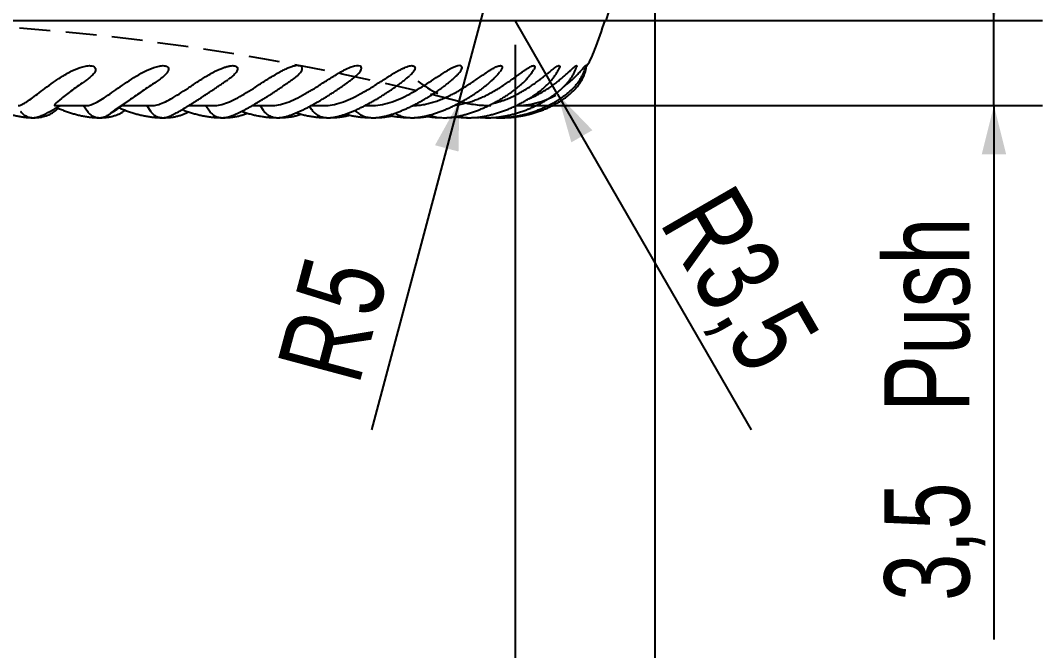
# Model space of a CAD drawing. Header units: millimetres. Extents: x 10 to 459, y 8 to 584.
# Drawn here: x 335.83 to 377.9, y 289.39 to 315.31 of the extents above; entities that cross this region are included whole.
import ezdxf

# ---------------------------------------------------------------- set-up
doc = ezdxf.new("R2010")
doc.units = ezdxf.units.MM
doc.linetypes.add('HIDDEN', pattern=[1.905, 1.27, -0.635])
doc.layers.add('DIMENSIONS', color=2, linetype='Continuous')
doc.layers.add('HIDDEN', color=3, linetype='HIDDEN')
doc.layers.add('OUTLINE', color=7, linetype='Continuous', lineweight=25)
doc.styles.add('SLDTEXTSTYLE0', font='TXT', dxfattribs={"width": 0.75})
doc.dimstyles.new('SLDDIMSTYLE0', dxfattribs={"dimtxt": 3.5, "dimasz": 2, "dimexe": 0, "dimexo": 0.0625, "dimgap": 0.875, "dimtad": 1, "dimrnd": 1e-09, "dimzin": 12, "dimdsep": 46, "dimtxsty": 'SLDTEXTSTYLE0', "dimsah": 1, "dimcen": 0.09, "dimadec": 0, "dimazin": 3, "dimtfac": 1, "dimtmove": 0, "dimatfit": 0, "dimfxl": 0, "dimfrac": 2, "dimtolj": 1, "dimtzin": 12, "dimarcsym": 0})
doc.dimstyles.new('SLDDIMSTYLE2', dxfattribs={"dimtxt": 3.5, "dimasz": 2, "dimexe": 0, "dimexo": 0.0625, "dimgap": 0.875, "dimtad": 1, "dimrnd": 1e-09, "dimzin": 12, "dimdsep": 46, "dimtxsty": 'SLDTEXTSTYLE0', "dimsah": 1, "dimcen": 0, "dimadec": 0, "dimazin": 3, "dimtfac": 1, "dimtofl": 0, "dimtmove": 0, "dimatfit": 3, "dimfxl": 0, "dimfrac": 2, "dimtolj": 1, "dimtzin": 12, "dimarcsym": 0})
doc.dimstyles.new('SLDDIMSTYLE5', dxfattribs={"dimtxt": 3.5, "dimasz": 2, "dimexe": 0, "dimexo": 0.0625, "dimgap": 0.875, "dimtad": 1, "dimrnd": 1e-09, "dimzin": 12, "dimdsep": 46, "dimtxsty": 'SLDTEXTSTYLE0', "dimsah": 1, "dimcen": 0.09, "dimadec": 0, "dimazin": 3, "dimtfac": 1, "dimtofl": 0, "dimtmove": 0, "dimatfit": 3, "dimfxl": 0, "dimfrac": 2, "dimtolj": 1, "dimtzin": 12, "dimarcsym": 0})
doc.dimstyles.new('SLDDIMSTYLE7', dxfattribs={"dimtxt": 3.5, "dimasz": 2, "dimexe": 0, "dimexo": 0.0625, "dimgap": 0.875, "dimtad": 1, "dimrnd": 1e-09, "dimzin": 12, "dimdsep": 46, "dimtxsty": 'SLDTEXTSTYLE0', "dimsah": 1, "dimcen": 0.09, "dimadec": 0, "dimazin": 3, "dimtol": 1, "dimtp": 1.3, "dimtm": 1.3, "dimtfac": 1, "dimtofl": 0, "dimtmove": 0, "dimatfit": 3, "dimfxl": 0, "dimfrac": 2, "dimtolj": 1, "dimarcsym": 0})
doc.dimstyles.new('SLDDIMSTYLE8', dxfattribs={"dimtxt": 3.5, "dimasz": 2, "dimexe": 0, "dimexo": 0.0625, "dimgap": 0.875, "dimtad": 1, "dimrnd": 1e-09, "dimzin": 12, "dimdsep": 46, "dimtxsty": 'SLDTEXTSTYLE0', "dimsah": 1, "dimcen": 0, "dimadec": 0, "dimazin": 3, "dimtfac": 1, "dimtofl": 0, "dimtmove": 0, "dimatfit": 3, "dimfxl": 0, "dimfrac": 2, "dimtolj": 1, "dimtzin": 12, "dimarcsym": 0})

# ---------------------------------------------------------------- blocks, each defined once
blk = doc.blocks.new('_D')
at = {"layer": 'DIMENSIONS'}
for p, q in [((375.903, 315.305), (375.903, 319.305)), ((328.7, 315.305), (377.903, 315.305)), ((375.903, 311.805), (375.903, 315.305)), ((356.192, 311.805), (377.903, 311.805)), ((375.903, 311.805), (375.903, 289.839))]:
    blk.add_line(p, q, dxfattribs=at)
for points in [[(375.903, 315.305), (376.403, 317.305), (375.403, 317.305)], [(375.903, 311.805), (375.403, 309.805), (376.403, 309.805)]]:
    blk.add_solid(points, dxfattribs=at)
at = {"layer": 'DIMENSIONS', "char_height": 3.5, "attachment_point": 1, "rotation": 90, "style": 'SLDTEXTSTYLE0'}
for s, insert in [('Push', (371.392, 299.203)), ('3,5', (371.392, 291.426))]:
    blk.add_mtext(s, dxfattribs=dict(at, insert=insert))
blk = doc.blocks.new('_D_2')
at = {"layer": 'DIMENSIONS'}
for q in [(355.192, 316.805), (350.277, 298.462)]:
    blk.add_line((353.898, 311.976), q, dxfattribs=at)
blk.add_arc((355.192, 316.805), 5, 233.1986, 244.1797, dxfattribs=at)
blk.add_solid([(353.898, 311.976), (352.898, 310.173), (353.864, 309.914)], dxfattribs=at)
at = {"layer": 'DIMENSIONS', "char_height": 3.5, "attachment_point": 1, "rotation": 75, "style": 'SLDTEXTSTYLE0'}
for s, insert in [('5', (347.108, 303.884)), ('R', (346.375, 301.151))]:
    blk.add_mtext(s, dxfattribs=dict(at, insert=insert))
blk = doc.blocks.new('_D_9')
at = {"layer": 'DIMENSIONS'}
for p, q in [((293.45, 326.805), (293.45, 269.305)), ((361.95, 326.805), (361.95, 269.305)), ((361.95, 271.305), (293.45, 271.305))]:
    blk.add_line(p, q, dxfattribs=at)
for points in [[(293.45, 271.305), (295.45, 270.805), (295.45, 271.805)], [(361.95, 271.305), (359.95, 271.805), (359.95, 270.805)]]:
    blk.add_solid(points, dxfattribs=at)
at = {"layer": 'DIMENSIONS', "attachment_point": 1, "style": 'SLDTEXTSTYLE0'}
for s, insert, char_height in [('%%c', (315.932, 275.817), 3.5), ('68,5', (321.205, 275.817), 3.5), ('±1,30', (331.54, 274.806), 2.5)]:
    blk.add_mtext(s, dxfattribs=dict(at, insert=insert, char_height=char_height))
blk = doc.blocks.new('_D_11')
at = {"layer": 'DIMENSIONS'}
for p, q in [((299.208, 314.305), (299.208, 278.828)), ((356.192, 314.305), (356.192, 278.828)), ((299.208, 280.828), (356.192, 280.828))]:
    blk.add_line(p, q, dxfattribs=at)
for points in [[(299.208, 280.828), (301.208, 280.328), (301.208, 281.328)], [(356.192, 280.828), (354.192, 281.328), (354.192, 280.328)]]:
    blk.add_solid(points, dxfattribs=at)
at = {"layer": 'DIMENSIONS', "char_height": 3.5, "attachment_point": 1, "style": 'SLDTEXTSTYLE0'}
for s, insert in [('%%c', (319.242, 285.339)), ('56,98', (324.521, 285.393))]:
    blk.add_mtext(s, dxfattribs=dict(at, insert=insert))
blk = doc.blocks.new('_D_15')
at = {"layer": 'DIMENSIONS'}
for q in [(356.192, 315.305), (365.915, 298.465)]:
    blk.add_line((357.942, 312.274), q, dxfattribs=at)
blk.add_arc((356.192, 315.305), 3.5, 270.2551, 298.7182, dxfattribs=at)
blk.add_solid([(357.942, 312.274), (358.509, 310.292), (359.375, 310.792)], dxfattribs=at)
at = {"layer": 'DIMENSIONS', "insert": (365.133, 308.752), "char_height": 3.5, "attachment_point": 1, "rotation": 300, "style": 'SLDTEXTSTYLE0'}
blk.add_mtext('R3,5', dxfattribs=at)

msp = doc.modelspace()

# ---------------------------------------------------------------- linework, layer by layer
at = {"layer": 'HIDDEN'}
for centre, radius, start, end in [((327.7, 210.58), 104.725, 75.48959, 104.51041), ((355.192, 316.805), 5, 255.4896, 270)]:
    msp.add_arc(centre, radius, start, end, dxfattribs=at)
at = {"layer": 'OUTLINE'}
for p, q in [((295.453, 315.305), (359.947, 315.305)), ((337.255, 311.805), (338.553, 311.805)), ((338.429, 311.805), (338.588, 311.57)), ((340.008, 311.805), (341.247, 311.805)), ((341.034, 311.805), (341.189, 311.574)), ((342.76, 311.805), (343.793, 311.805)), ((343.467, 311.805), (343.61, 311.589)), ((345.379, 311.805), (346.162, 311.805)), ((345.703, 311.805), (345.824, 311.617)), ((347.737, 311.77), (347.807, 311.657)), ((347.807, 311.805), (348.33, 311.805)), ((350.017, 311.805), (350.271, 311.805))]:
    msp.add_line(p, q, dxfattribs=at)
at = {"layer": 'OUTLINE', "flags": 128}
for points in [[(349.602, 312.985), (349.658, 313.03), (349.765, 313.133), (349.83, 313.216), (349.865, 313.288), (349.874, 313.342), (349.863, 313.386), (349.828, 313.422), (349.75, 313.445), (349.669, 313.443), (349.582, 313.428), (349.407, 313.372), (349.227, 313.292), (349.125, 313.24), (349.125, 313.24)], [(353.863, 313.117), (353.869, 313.122), (353.915, 313.173), (353.956, 313.227), (353.993, 313.292), (354.011, 313.353), (354.007, 313.394), (353.981, 313.429), (353.95, 313.442), (353.914, 313.446), (353.838, 313.438), (353.755, 313.414), (353.586, 313.339), (353.406, 313.24), (353.406, 313.24)]]:
    msp.add_lwpolyline(points, dxfattribs=at)
at = {"layer": 'OUTLINE'}
for centre, radius, start, end in [((321.95, 327.805), 40, 341.79, 0), ((321.95, 327.805), 39.953, 339.9456, 341.7676), ((356.192, 315.305), 3.5, 325.4336, 339.9456), ((407.106, 214.596), 118.132, 123.73708, 124.89009), ((307.652, 360.659), 58.614, 303.16827, 303.54118)]:
    msp.add_arc(centre, radius, start, end, dxfattribs=at)
for points, knots in [([(337.981, 313.24), (338.116, 313.306), (338.257, 313.364), (338.473, 313.423), (338.546, 313.438), (338.688, 313.45), (338.761, 313.447), (338.854, 313.413), (338.882, 313.397), (338.92, 313.35), (338.93, 313.321), (338.929, 313.229), (338.892, 313.168), (338.804, 313.058), (338.752, 313.01), (338.641, 312.918), (338.583, 312.875), (338.524, 312.834)], [0, 0, 0, 0, 0.25, 0.25, 0.375, 0.375, 0.5, 0.5, 0.5625, 0.5625, 0.625, 0.625, 0.75, 0.75, 0.875, 0.875, 1, 1, 1, 1]), ([(341.017, 313.24), (341.152, 313.306), (341.293, 313.365), (341.504, 313.424), (341.574, 313.438), (341.713, 313.45), (341.782, 313.447), (341.867, 313.412), (341.892, 313.395), (341.924, 313.349), (341.931, 313.319), (341.922, 313.228), (341.881, 313.166), (341.788, 313.058), (341.733, 313.009), (341.619, 312.918), (341.559, 312.875), (341.498, 312.834)], [0, 0, 0, 0, 0.25, 0.25, 0.375, 0.375, 0.5, 0.5, 0.5625, 0.5625, 0.625, 0.625, 0.75, 0.75, 0.875, 0.875, 1, 1, 1, 1]), ([(343.907, 313.24), (343.965, 313.268), (344.065, 313.315), (344.207, 313.371), (344.333, 313.411), (344.458, 313.44), (344.57, 313.45), (344.664, 313.44), (344.729, 313.412), (344.767, 313.366), (344.777, 313.314), (344.762, 313.246), (344.719, 313.171), (344.653, 313.094), (344.565, 313.012), (344.474, 312.939), (344.406, 312.893), (344.382, 312.876)], [0, 0, 0, 0, 0.11297, 0.193173, 0.273334, 0.354329, 0.435071, 0.494045, 0.553423, 0.594864, 0.636476, 0.67522, 0.737849, 0.797269, 0.856864, 0.950069, 1, 1, 1, 1]), ([(347.096, 312.929), (347.117, 312.943), (347.175, 312.984), (347.264, 313.06), (347.354, 313.153), (347.412, 313.24), (347.434, 313.313), (347.429, 313.367), (347.398, 313.411), (347.347, 313.436), (347.284, 313.447), (347.203, 313.447), (347.097, 313.43), (346.954, 313.388), (346.795, 313.326), (346.678, 313.269), (346.62, 313.24)], [0, 0, 0, 0, 0.0449335, 0.1291699, 0.2130051, 0.2833176, 0.3287026, 0.3743751, 0.4153068, 0.4751839, 0.5237943, 0.5725164, 0.6632987, 0.7543022, 0.8770886, 1, 1, 1, 1]), ([(351.395, 313.24), (351.44, 313.264), (351.521, 313.308), (351.636, 313.362), (351.742, 313.404), (351.845, 313.436), (351.934, 313.449), (352.007, 313.443), (352.055, 313.419), (352.077, 313.375), (352.075, 313.324), (352.05, 313.257), (352.003, 313.186), (351.939, 313.115), (351.894, 313.069), (351.868, 313.049), (351.867, 313.048)], [0, 0, 0, 0, 0.115937, 0.211997, 0.308005, 0.404866, 0.50148, 0.575418, 0.649833, 0.700793, 0.752035, 0.798335, 0.868471, 0.93221, 0.996151, 1, 1, 1, 1]), ([(355.135, 313.24), (355.181, 313.269), (355.259, 313.318), (355.363, 313.374), (355.45, 313.415), (355.531, 313.442), (355.595, 313.45), (355.64, 313.436), (355.661, 313.406), (355.661, 313.36), (355.643, 313.307), (355.611, 313.248), (355.581, 313.211), (355.566, 313.192)], [0, 0, 0, 0, 0.161712, 0.274979, 0.388176, 0.502761, 0.61691, 0.695329, 0.774309, 0.830581, 0.887043, 0.940886, 1, 1, 1, 1]), ([(355.309, 311.314), (355.326, 311.313), (355.396, 311.307), (355.523, 311.304), (355.689, 311.307), (355.859, 311.318), (356.03, 311.337), (356.202, 311.362), (356.375, 311.395), (356.547, 311.434), (356.72, 311.48), (356.89, 311.532), (357.06, 311.59), (357.227, 311.654), (357.39, 311.724), (357.551, 311.799), (357.707, 311.879), (357.859, 311.964), (358.005, 312.054), (358.145, 312.149), (358.279, 312.249), (358.407, 312.353), (358.526, 312.462), (358.638, 312.575), (358.74, 312.694), (358.832, 312.816), (358.913, 312.942), (358.981, 313.07), (359.034, 313.195), (359.074, 313.318), (359.09, 313.399), (359.098, 313.441)], [0, 0, 0, 0, 0.011462, 0.047559, 0.083449, 0.119112, 0.154557, 0.189808, 0.224897, 0.259856, 0.294721, 0.329526, 0.364301, 0.39908, 0.433891, 0.468758, 0.503723, 0.538819, 0.574083, 0.609558, 0.645277, 0.681284, 0.717596, 0.754217, 0.791107, 0.828137, 0.865003, 0.901369, 0.936878, 0.967717, 1, 1, 1, 1]), ([(356.564, 313.24), (356.606, 313.27), (356.689, 313.327), (356.801, 313.395), (356.891, 313.436), (356.948, 313.449), (356.979, 313.444), (356.999, 313.431), (357.009, 313.404), (357.001, 313.356), (356.981, 313.308), (356.963, 313.281), (356.958, 313.274)], [0, 0, 0, 0, 0.181755, 0.353901, 0.525632, 0.645948, 0.706671, 0.767266, 0.840253, 0.913919, 0.976777, 1, 1, 1, 1]), ([(357.676, 313.24), (357.705, 313.263), (357.762, 313.308), (357.846, 313.37), (357.928, 313.424), (357.986, 313.448), (358.019, 313.446), (358.033, 313.431), (358.035, 313.402), (358.023, 313.369), (358.017, 313.352)], [0, 0, 0, 0, 0.151858, 0.303658, 0.490536, 0.676581, 0.76326, 0.849588, 0.925015, 1, 1, 1, 1]), ([(358.46, 313.24), (358.498, 313.275), (358.558, 313.331), (358.627, 313.39), (358.671, 313.425), (358.705, 313.445), (358.727, 313.449), (358.734, 313.436), (358.733, 313.42), (358.729, 313.411), (358.729, 313.41)], [0, 0, 0, 0, 0.264801, 0.41952, 0.574091, 0.69715, 0.819908, 0.934511, 0.992802, 1, 1, 1, 1]), ([(358.907, 313.24), (358.923, 313.258), (358.956, 313.296), (359.002, 313.348), (359.042, 313.395), (359.075, 313.431), (359.093, 313.446), (359.102, 313.451), (359.098, 313.441), (359.098, 313.441)], [0, 0, 0, 0, 0.1501557, 0.3256516, 0.5010801, 0.6779174, 0.8543539, 0.9903297, 1, 1, 1, 1]), ([(335.739, 311.805), (335.774, 311.805), (335.816, 311.816), (335.918, 311.858), (335.979, 311.889), (336.113, 311.972), (336.187, 312.022), (336.352, 312.139), (336.442, 312.207), (336.634, 312.352), (336.736, 312.43), (336.953, 312.593), (337.07, 312.679), (337.31, 312.848), (337.435, 312.932), (337.699, 313.093), (337.838, 313.171), (337.981, 313.24)], [0, 0, 0, 0, 0.125, 0.125, 0.25, 0.25, 0.375, 0.375, 0.5, 0.5, 0.625, 0.625, 0.75, 0.75, 0.875, 0.875, 1, 1, 1, 1]), ([(338.553, 311.805), (338.653, 311.805), (338.788, 311.849), (339.111, 312.013), (339.303, 312.135), (339.726, 312.425), (339.963, 312.596), (340.464, 312.933), (340.736, 313.104), (341.017, 313.24)], [0, 0, 0, 0, 0.25, 0.25, 0.5, 0.5, 0.75, 0.75, 1, 1, 1, 1]), ([(341.247, 311.805), (341.313, 311.805), (341.386, 311.816), (341.546, 311.858), (341.635, 311.889), (341.824, 311.972), (341.924, 312.023), (342.134, 312.14), (342.246, 312.207), (342.476, 312.353), (342.595, 312.431), (342.84, 312.594), (342.968, 312.68), (343.227, 312.849), (343.359, 312.933), (343.628, 313.094), (343.768, 313.172), (343.907, 313.24)], [0, 0, 0, 0, 0.125, 0.125, 0.25, 0.25, 0.375, 0.375, 0.5, 0.5, 0.625, 0.625, 0.75, 0.75, 0.875, 0.875, 1, 1, 1, 1]), ([(343.793, 311.805), (343.873, 311.805), (343.96, 311.816), (344.148, 311.858), (344.249, 311.889), (344.462, 311.972), (344.573, 312.022), (344.803, 312.14), (344.924, 312.207), (345.17, 312.353), (345.295, 312.431), (345.55, 312.594), (345.682, 312.68), (345.945, 312.849), (346.078, 312.933), (346.346, 313.094), (346.484, 313.172), (346.62, 313.24)], [0, 0, 0, 0, 0.125, 0.125, 0.25, 0.25, 0.375, 0.375, 0.5, 0.5, 0.625, 0.625, 0.75, 0.75, 0.875, 0.875, 1, 1, 1, 1]), ([(346.162, 311.805), (346.256, 311.805), (346.356, 311.816), (346.569, 311.858), (346.683, 311.89), (346.917, 311.972), (347.037, 312.022), (347.285, 312.14), (347.414, 312.208), (347.672, 312.353), (347.801, 312.431), (348.065, 312.594), (348.199, 312.68), (348.463, 312.849), (348.595, 312.933), (348.861, 313.095), (348.994, 313.172), (349.125, 313.24)], [0, 0, 0, 0, 0.125, 0.125, 0.25, 0.25, 0.375, 0.375, 0.5, 0.5, 0.625, 0.625, 0.75, 0.75, 0.875, 0.875, 1, 1, 1, 1]), ([(347.808, 311.658), (347.817, 311.643), (347.841, 311.603), (347.891, 311.545), (347.956, 311.484), (348.026, 311.433), (348.099, 311.391), (348.176, 311.358), (348.255, 311.333), (348.338, 311.316), (348.424, 311.307), (348.517, 311.304), (348.62, 311.309), (348.737, 311.324), (348.866, 311.35), (349.003, 311.385), (349.141, 311.427), (349.279, 311.476), (349.418, 311.529), (349.557, 311.588), (349.699, 311.651), (349.842, 311.718), (349.986, 311.79), (350.132, 311.866), (350.278, 311.946), (350.424, 312.028), (350.57, 312.114), (350.715, 312.203), (350.859, 312.294), (351, 312.386), (351.138, 312.481), (351.274, 312.576), (351.405, 312.672), (351.532, 312.769), (351.654, 312.866), (351.767, 312.959), (351.835, 313.02), (351.867, 313.048)], [0, 0, 0, 0, 0.010866, 0.030581, 0.05002, 0.069351, 0.088772, 0.108514, 0.128881, 0.150288, 0.173312, 0.198749, 0.227649, 0.261057, 0.298561, 0.336364, 0.372329, 0.406752, 0.44011, 0.47273, 0.50483, 0.536556, 0.568003, 0.599251, 0.63035, 0.661345, 0.692267, 0.723154, 0.75403, 0.784914, 0.815835, 0.846817, 0.877896, 0.909109, 0.940503, 0.972141, 1, 1, 1, 1]), ([(348.33, 311.805), (348.436, 311.805), (348.548, 311.816), (348.784, 311.858), (348.908, 311.89), (349.16, 311.972), (349.289, 312.022), (349.553, 312.14), (349.688, 312.208), (349.955, 312.353), (350.088, 312.431), (350.357, 312.595), (350.491, 312.68), (350.754, 312.849), (350.884, 312.933), (351.144, 313.096), (351.271, 313.172), (351.395, 313.24)], [0, 0, 0, 0, 0.125, 0.125, 0.25, 0.25, 0.375, 0.375, 0.5, 0.5, 0.625, 0.625, 0.75, 0.75, 0.875, 0.875, 1, 1, 1, 1]), ([(349.608, 311.611), (349.612, 311.606), (349.635, 311.576), (349.684, 311.528), (349.755, 311.471), (349.832, 311.423), (349.914, 311.384), (349.999, 311.352), (350.09, 311.329), (350.188, 311.313), (350.294, 311.305), (350.411, 311.305), (350.54, 311.315), (350.678, 311.335), (350.821, 311.364), (350.966, 311.401), (351.111, 311.444), (351.258, 311.493), (351.406, 311.548), (351.555, 311.608), (351.705, 311.672), (351.855, 311.742), (352.007, 311.815), (352.158, 311.893), (352.308, 311.975), (352.458, 312.059), (352.606, 312.147), (352.751, 312.238), (352.894, 312.331), (353.033, 312.426), (353.169, 312.523), (353.3, 312.621), (353.426, 312.72), (353.548, 312.82), (353.663, 312.922), (353.769, 313.021), (353.833, 313.085), (353.863, 313.116)], [0, 0, 0, 0, 0.004299, 0.024792, 0.045281, 0.06599, 0.087179, 0.109178, 0.132408, 0.157401, 0.184792, 0.21518, 0.24863, 0.283975, 0.319049, 0.353079, 0.38613, 0.418412, 0.450116, 0.481387, 0.512336, 0.543041, 0.573565, 0.603958, 0.634263, 0.664513, 0.694738, 0.724969, 0.755227, 0.785541, 0.815949, 0.846488, 0.877209, 0.908162, 0.93943, 0.971105, 1, 1, 1, 1]), ([(350.271, 311.805), (350.388, 311.805), (350.511, 311.816), (350.768, 311.858), (350.902, 311.89), (351.303, 312.013), (351.584, 312.135), (352.131, 312.425), (352.404, 312.596), (352.922, 312.933), (353.174, 313.104), (353.406, 313.24)], [0, 0, 0, 0, 0.125, 0.125, 0.25, 0.25, 0.5, 0.5, 0.75, 0.75, 1, 1, 1, 1]), ([(351.255, 311.493), (351.262, 311.488), (351.295, 311.464), (351.36, 311.428), (351.449, 311.387), (351.546, 311.355), (351.65, 311.33), (351.762, 311.313), (351.886, 311.304), (352.019, 311.305), (352.161, 311.315), (352.308, 311.335), (352.458, 311.363), (352.61, 311.398), (352.763, 311.439), (352.917, 311.487), (353.071, 311.541), (353.227, 311.6), (353.383, 311.664), (353.54, 311.733), (353.695, 311.806), (353.85, 311.884), (354.004, 311.966), (354.155, 312.051), (354.304, 312.14), (354.45, 312.231), (354.592, 312.326), (354.73, 312.422), (354.863, 312.521), (354.991, 312.622), (355.113, 312.725), (355.23, 312.829), (355.341, 312.936), (355.444, 313.045), (355.519, 313.13), (355.557, 313.179), (355.567, 313.191)], [0, 0, 0, 0, 0.00588, 0.028704, 0.052353, 0.077191, 0.10364, 0.132128, 0.16293, 0.19588, 0.23016, 0.264533, 0.298319, 0.331415, 0.363896, 0.395874, 0.427458, 0.458734, 0.489774, 0.520636, 0.551371, 0.582018, 0.612611, 0.643189, 0.673775, 0.704397, 0.735089, 0.765887, 0.796835, 0.827986, 0.859393, 0.891137, 0.923311, 0.956031, 0.989438, 1, 1, 1, 1]), ([(351.986, 311.806), (352.052, 311.808), (352.19, 311.812), (352.4, 311.84), (352.611, 311.884), (352.815, 311.939), (353.022, 312.008), (353.229, 312.089), (353.431, 312.18), (353.629, 312.279), (353.826, 312.387), (354.022, 312.502), (354.213, 312.621), (354.4, 312.744), (354.584, 312.869), (354.769, 312.996), (354.955, 313.123), (355.075, 313.201), (355.135, 313.24)], [0, 0, 0, 0, 0.06336, 0.134174, 0.194302, 0.254429, 0.316389, 0.378349, 0.437191, 0.496035, 0.5565, 0.616966, 0.677349, 0.737737, 0.799882, 0.862022, 0.930641, 1, 1, 1, 1]), ([(352.666, 311.414), (352.688, 311.404), (352.747, 311.38), (352.846, 311.352), (352.965, 311.327), (353.095, 311.311), (353.233, 311.304), (353.379, 311.306), (353.53, 311.317), (353.684, 311.337), (353.841, 311.364), (353.999, 311.399), (354.158, 311.44), (354.319, 311.487), (354.48, 311.54), (354.641, 311.599), (354.802, 311.663), (354.962, 311.732), (355.121, 311.806), (355.278, 311.884), (355.432, 311.967), (355.584, 312.053), (355.733, 312.143), (355.877, 312.236), (356.017, 312.332), (356.152, 312.431), (356.281, 312.533), (356.404, 312.638), (356.521, 312.745), (356.632, 312.855), (356.735, 312.968), (356.83, 313.084), (356.905, 313.186), (356.944, 313.251), (356.958, 313.274)], [0, 0, 0, 0, 0.018167, 0.046218, 0.07601, 0.107597, 0.140688, 0.174658, 0.208733, 0.242448, 0.275686, 0.308457, 0.340823, 0.372854, 0.404616, 0.436167, 0.46756, 0.498838, 0.53004, 0.561199, 0.592356, 0.623529, 0.654754, 0.686063, 0.717496, 0.749102, 0.780927, 0.813033, 0.845493, 0.878387, 0.911805, 0.945831, 0.980485, 1, 1, 1, 1]), ([(353.738, 311.828), (353.781, 311.833), (353.893, 311.847), (354.081, 311.885), (354.298, 311.942), (354.513, 312.012), (354.721, 312.093), (354.924, 312.183), (355.125, 312.284), (355.323, 312.392), (355.515, 312.507), (355.702, 312.627), (355.884, 312.75), (356.048, 312.866), (356.193, 312.971), (356.322, 313.066), (356.446, 313.157), (356.524, 313.212), (356.564, 313.24)], [0, 0, 0, 0, 0.042087, 0.109616, 0.17927, 0.248926, 0.313968, 0.379012, 0.445877, 0.512743, 0.579068, 0.645388, 0.713579, 0.781767, 0.835748, 0.889726, 0.944866, 1, 1, 1, 1]), ([(353.823, 311.362), (353.851, 311.355), (353.922, 311.338), (354.043, 311.32), (354.187, 311.307), (354.338, 311.304), (354.494, 311.309), (354.653, 311.323), (354.814, 311.344), (354.977, 311.373), (355.141, 311.409), (355.306, 311.451), (355.472, 311.499), (355.637, 311.554), (355.802, 311.614), (355.966, 311.679), (356.128, 311.75), (356.288, 311.825), (356.445, 311.905), (356.599, 311.99), (356.749, 312.078), (356.894, 312.17), (357.035, 312.266), (357.17, 312.366), (357.299, 312.469), (357.422, 312.575), (357.538, 312.684), (357.646, 312.798), (357.747, 312.915), (357.838, 313.035), (357.919, 313.16), (357.978, 313.266), (358.007, 313.331), (358.016, 313.352)], [0, 0, 0, 0, 0.020472, 0.053354, 0.087204, 0.121531, 0.155823, 0.189837, 0.223497, 0.256806, 0.2898, 0.322529, 0.355041, 0.387382, 0.419596, 0.451725, 0.483798, 0.515856, 0.547923, 0.580032, 0.612214, 0.644508, 0.676955, 0.709603, 0.742499, 0.775702, 0.809275, 0.843277, 0.87775, 0.912685, 0.947964, 0.983121, 1, 1, 1, 1]), ([(354.709, 311.331), (354.731, 311.328), (354.802, 311.317), (354.928, 311.308), (355.085, 311.304), (355.247, 311.308), (355.412, 311.321), (355.578, 311.341), (355.746, 311.368), (355.915, 311.402), (356.084, 311.443), (356.254, 311.49), (356.423, 311.543), (356.59, 311.602), (356.756, 311.667), (356.919, 311.737), (357.08, 311.813), (357.237, 311.893), (357.39, 311.977), (357.539, 312.067), (357.682, 312.16), (357.82, 312.258), (357.951, 312.36), (358.076, 312.466), (358.194, 312.575), (358.303, 312.689), (358.405, 312.807), (358.496, 312.93), (358.577, 313.055), (358.643, 313.179), (358.694, 313.297), (358.718, 313.373), (358.729, 313.41)], [0, 0, 0, 0, 0.015537, 0.050589, 0.085657, 0.120536, 0.15515, 0.189484, 0.223558, 0.257405, 0.291064, 0.324573, 0.357972, 0.391295, 0.424577, 0.457852, 0.491147, 0.524492, 0.557923, 0.591472, 0.625186, 0.659104, 0.693274, 0.727741, 0.762554, 0.797736, 0.833288, 0.869145, 0.905065, 0.940622, 0.971719, 1, 1, 1, 1]), ([(355.306, 311.9), (355.361, 311.914), (355.493, 311.946), (355.692, 312.011), (355.903, 312.091), (356.107, 312.181), (356.308, 312.281), (356.503, 312.39), (356.691, 312.504), (356.872, 312.624), (357.046, 312.747), (357.201, 312.863), (357.337, 312.969), (357.457, 313.064), (357.571, 313.156), (357.641, 313.212), (357.676, 313.24)], [0, 0, 0, 0, 0.059369, 0.1390726, 0.2134722, 0.2878705, 0.364353, 0.4408337, 0.5166815, 0.5925206, 0.670505, 0.7484817, 0.8106852, 0.8728873, 0.9364434, 1, 1, 1, 1]), ([(355.604, 311.307), (355.613, 311.306), (355.677, 311.304), (355.801, 311.306), (355.974, 311.314), (356.149, 311.33), (356.324, 311.354), (356.499, 311.384), (356.675, 311.421), (356.849, 311.465), (357.021, 311.515), (357.191, 311.571), (357.359, 311.634), (357.522, 311.702), (357.682, 311.777), (357.837, 311.856), (357.987, 311.942), (358.131, 312.032), (358.268, 312.128), (358.399, 312.23), (358.521, 312.336), (358.636, 312.447), (358.74, 312.564), (358.835, 312.685), (358.918, 312.809), (358.988, 312.936), (359.045, 313.065), (359.087, 313.194), (359.115, 313.305), (359.122, 313.373), (359.125, 313.398)], [0, 0, 0, 0, 0.006, 0.043697, 0.081204, 0.11854, 0.155733, 0.192811, 0.229807, 0.266751, 0.303678, 0.340618, 0.377597, 0.414643, 0.451794, 0.489084, 0.526549, 0.564223, 0.602141, 0.640323, 0.678779, 0.717483, 0.756368, 0.795235, 0.833819, 0.871819, 0.908952, 0.945024, 0.979968, 1, 1, 1, 1]), ([(356.753, 312.082), (356.756, 312.083), (356.827, 312.11), (356.962, 312.172), (357.159, 312.269), (357.35, 312.376), (357.534, 312.491), (357.708, 312.61), (357.873, 312.733), (358.029, 312.857), (358.181, 312.987), (358.328, 313.118), (358.416, 313.199), (358.46, 313.24)], [0, 0, 0, 0, 0.003281, 0.096763, 0.190248, 0.286316, 0.382381, 0.47827, 0.574162, 0.672843, 0.771516, 0.885091, 1, 1, 1, 1]), ([(358.208, 312.592), (358.215, 312.597), (358.277, 312.642), (358.384, 312.729), (358.527, 312.853), (358.657, 312.976), (358.789, 313.11), (358.864, 313.193), (358.907, 313.24)], [0, 0, 0, 0, 0.02238, 0.202324, 0.382257, 0.567676, 0.753075, 1, 1, 1, 1]), ([(338.524, 312.834), (338.329, 312.697), (338.143, 312.565), (337.798, 312.313), (337.647, 312.198), (337.402, 312.003), (337.315, 311.926), (337.248, 311.851), (337.237, 311.834), (337.232, 311.811), (337.24, 311.805), (337.255, 311.805)], [0, 0, 0, 0, 0.25, 0.25, 0.5, 0.5, 0.75, 0.75, 0.875, 0.875, 1, 1, 1, 1]), ([(341.498, 312.834), (341.297, 312.698), (341.1, 312.564), (340.732, 312.313), (340.566, 312.199), (340.351, 312.051), (340.288, 312.008), (340.181, 311.933), (340.135, 311.901), (340.032, 311.827), (340.004, 311.805), (340.008, 311.805)], [0, 0, 0, 0, 0.25, 0.25, 0.5, 0.5, 0.625, 0.625, 0.75, 0.75, 1, 1, 1, 1]), ([(341.191, 311.574), (341.202, 311.558), (341.229, 311.518), (341.281, 311.465), (341.343, 311.414), (341.409, 311.374), (341.477, 311.344), (341.545, 311.323), (341.611, 311.31), (341.673, 311.305), (341.731, 311.305), (341.783, 311.311), (341.83, 311.319), (341.872, 311.329), (341.912, 311.341), (341.953, 311.356), (342.001, 311.375), (342.06, 311.402), (342.129, 311.437), (342.207, 311.479), (342.289, 311.525), (342.379, 311.576), (342.475, 311.633), (342.577, 311.694), (342.685, 311.759), (342.797, 311.829), (342.914, 311.902), (343.036, 311.979), (343.161, 312.059), (343.29, 312.142), (343.421, 312.228), (343.554, 312.315), (343.689, 312.404), (343.824, 312.495), (343.958, 312.585), (344.092, 312.676), (344.225, 312.767), (344.322, 312.833), (344.373, 312.869), (344.383, 312.876)], [0, 0, 0, 0, 0.013196, 0.03125, 0.048683, 0.065561, 0.081906, 0.097728, 0.112996, 0.127656, 0.141687, 0.155252, 0.168811, 0.182951, 0.198531, 0.216866, 0.240143, 0.273321, 0.315674, 0.353741, 0.389842, 0.427923, 0.464795, 0.500987, 0.536767, 0.572274, 0.607597, 0.642792, 0.67789, 0.712922, 0.747904, 0.782846, 0.817768, 0.852674, 0.887573, 0.922473, 0.957383, 0.992302, 1, 1, 1, 1]), ([(343.612, 311.59), (343.619, 311.578), (343.642, 311.542), (343.689, 311.491), (343.751, 311.436), (343.817, 311.392), (343.885, 311.358), (343.954, 311.333), (344.022, 311.316), (344.088, 311.307), (344.151, 311.304), (344.213, 311.307), (344.273, 311.314), (344.336, 311.325), (344.408, 311.343), (344.498, 311.372), (344.599, 311.41), (344.706, 311.456), (344.811, 311.504), (344.92, 311.558), (345.036, 311.618), (345.154, 311.681), (345.277, 311.749), (345.403, 311.82), (345.532, 311.896), (345.664, 311.974), (345.798, 312.056), (345.934, 312.141), (346.072, 312.227), (346.21, 312.316), (346.348, 312.407), (346.485, 312.498), (346.621, 312.591), (346.755, 312.683), (346.886, 312.775), (347.001, 312.857), (347.07, 312.907), (347.097, 312.928)], [0, 0, 0, 0, 0.00912, 0.027677, 0.045704, 0.0633, 0.080553, 0.09755, 0.114383, 0.131224, 0.148348, 0.166234, 0.185625, 0.207654, 0.234179, 0.268738, 0.317147, 0.355056, 0.39086, 0.428557, 0.464881, 0.500371, 0.535331, 0.569929, 0.604275, 0.638436, 0.672467, 0.706403, 0.740269, 0.774093, 0.807884, 0.841672, 0.875462, 0.909267, 0.94311, 0.977006, 1, 1, 1, 1]), ([(345.825, 311.618), (345.831, 311.608), (345.852, 311.573), (345.898, 311.521), (345.96, 311.462), (346.027, 311.414), (346.098, 311.375), (346.17, 311.346), (346.242, 311.325), (346.315, 311.312), (346.388, 311.305), (346.464, 311.305), (346.545, 311.311), (346.636, 311.324), (346.744, 311.348), (346.861, 311.382), (346.986, 311.425), (347.109, 311.472), (347.237, 311.526), (347.366, 311.584), (347.496, 311.647), (347.63, 311.713), (347.765, 311.784), (347.903, 311.859), (348.042, 311.937), (348.183, 312.019), (348.325, 312.104), (348.467, 312.191), (348.608, 312.28), (348.749, 312.371), (348.888, 312.464), (349.025, 312.557), (349.159, 312.651), (349.289, 312.746), (349.416, 312.84), (349.52, 312.92), (349.581, 312.968), (349.602, 312.985)], [0, 0, 0, 0, 0.0074, 0.02659, 0.045375, 0.063876, 0.082245, 0.100642, 0.119286, 0.138484, 0.158699, 0.180618, 0.205269, 0.234229, 0.269772, 0.312492, 0.348812, 0.386959, 0.423088, 0.457971, 0.492066, 0.525627, 0.558817, 0.591737, 0.624462, 0.657047, 0.68953, 0.721943, 0.754315, 0.786668, 0.819024, 0.851404, 0.883825, 0.916314, 0.948908, 0.981638, 1, 1, 1, 1]), ([(335.835, 311.578), (335.839, 311.572), (335.857, 311.541), (335.9, 311.494), (335.96, 311.439), (336.024, 311.394), (336.092, 311.358), (336.16, 311.333), (336.227, 311.316), (336.291, 311.307), (336.352, 311.304), (336.408, 311.307), (336.459, 311.313), (336.508, 311.323), (336.556, 311.335), (336.607, 311.352), (336.671, 311.376), (336.745, 311.407), (336.83, 311.448), (336.92, 311.494), (337.015, 311.544), (337.118, 311.601), (337.224, 311.661), (337.335, 311.726), (337.415, 311.774), (337.458, 311.8), (337.462, 311.802)], [0, 0, 0, 0, 0.008799, 0.041791, 0.073657, 0.104552, 0.13457, 0.163757, 0.192139, 0.219724, 0.246654, 0.273384, 0.300707, 0.329721, 0.362238, 0.401008, 0.451083, 0.525134, 0.59715, 0.663845, 0.734292, 0.801328, 0.866534, 0.930672, 0.99412, 1, 1, 1, 1]), ([(334.65, 311.726), (334.664, 311.72), (334.732, 311.689), (334.855, 311.639), (335.016, 311.576), (335.178, 311.52), (335.34, 311.469), (335.5, 311.425), (335.66, 311.387), (335.817, 311.355), (335.974, 311.33), (336.128, 311.314), (336.245, 311.306), (336.31, 311.306), (336.326, 311.306)], [0, 0, 0, 0, 0.025154, 0.116918, 0.208889, 0.301177, 0.393894, 0.487182, 0.581204, 0.676137, 0.772197, 0.869609, 0.968586, 1, 1, 1, 1]), ([(336.38, 311.306), (336.397, 311.306), (336.464, 311.306), (336.578, 311.316), (336.716, 311.335), (336.841, 311.365), (336.953, 311.402), (337.056, 311.446), (337.151, 311.497), (337.237, 311.556), (337.315, 311.622), (337.361, 311.672), (337.383, 311.696)], [0, 0, 0, 0, 0.0422168, 0.1737272, 0.3056643, 0.4198854, 0.5280803, 0.6304915, 0.7279705, 0.821521, 0.9121149, 1, 1, 1, 1]), ([(337.325, 311.721), (337.337, 311.716), (337.401, 311.687), (337.522, 311.638), (337.687, 311.576), (337.853, 311.519), (338.019, 311.469), (338.185, 311.424), (338.351, 311.386), (338.515, 311.355), (338.677, 311.331), (338.838, 311.315), (338.968, 311.306), (339.043, 311.306), (339.066, 311.306)], [0, 0, 0, 0, 0.018935, 0.11096, 0.203057, 0.295315, 0.387836, 0.480729, 0.574118, 0.668134, 0.762924, 0.858646, 0.955457, 1, 1, 1, 1]), ([(338.588, 311.57), (338.604, 311.548), (338.636, 311.503), (338.695, 311.447), (338.758, 311.4), (338.825, 311.363), (338.892, 311.336), (338.96, 311.317), (339.027, 311.307), (339.091, 311.304), (339.152, 311.308), (339.206, 311.317), (339.253, 311.328), (339.291, 311.341), (339.321, 311.353), (339.345, 311.363), (339.365, 311.373), (339.382, 311.382), (339.4, 311.393), (339.424, 311.407), (339.456, 311.426), (339.499, 311.453), (339.546, 311.483), (339.581, 311.505), (339.596, 311.515)], [0, 0, 0, 0, 0.047162, 0.093982, 0.139109, 0.182671, 0.224706, 0.265198, 0.304077, 0.341187, 0.376245, 0.408692, 0.437583, 0.462322, 0.484072, 0.505297, 0.528383, 0.555928, 0.592245, 0.645328, 0.741041, 0.837598, 0.929889, 1, 1, 1, 1]), ([(339.108, 311.306), (339.122, 311.306), (339.19, 311.305), (339.306, 311.313), (339.456, 311.331), (339.601, 311.359), (339.734, 311.397), (339.853, 311.443), (339.959, 311.494), (340.054, 311.551), (340.111, 311.595), (340.138, 311.616)], [0, 0, 0, 0, 0.03715, 0.170618, 0.305478, 0.440667, 0.574172, 0.689046, 0.798935, 0.90425, 1, 1, 1, 1]), ([(339.596, 311.515), (339.602, 311.519), (339.628, 311.535), (339.666, 311.561), (339.703, 311.584), (339.713, 311.591)], [0, 0, 0, 0, 0.172517, 0.770826, 1, 1, 1, 1]), ([(339.899, 311.713), (339.904, 311.711), (339.962, 311.684), (340.078, 311.638), (340.245, 311.575), (340.413, 311.519), (340.583, 311.468), (340.753, 311.424), (340.923, 311.387), (341.092, 311.356), (341.26, 311.331), (341.427, 311.315), (341.562, 311.306), (341.64, 311.306), (341.665, 311.306)], [0, 0, 0, 0, 0.008406, 0.102173, 0.195902, 0.289668, 0.383556, 0.477653, 0.572061, 0.666889, 0.762252, 0.858267, 0.95506, 1, 1, 1, 1]), ([(341.714, 311.306), (341.727, 311.306), (341.794, 311.305), (341.913, 311.312), (342.069, 311.327), (342.221, 311.353), (342.367, 311.388), (342.507, 311.434), (342.633, 311.487), (342.709, 311.53), (342.744, 311.549)], [0, 0, 0, 0, 0.032986, 0.173102, 0.31459, 0.457218, 0.600223, 0.742131, 0.881291, 1, 1, 1, 1]), ([(342.49, 311.641), (342.491, 311.641), (342.547, 311.617), (342.661, 311.576), (342.831, 311.519), (343.002, 311.469), (343.175, 311.424), (343.348, 311.387), (343.522, 311.356), (343.695, 311.332), (343.866, 311.315), (344.011, 311.307), (344.097, 311.306), (344.128, 311.306)], [0, 0, 0, 0, 0.002621, 0.106368, 0.210027, 0.313694, 0.417439, 0.521356, 0.625543, 0.730105, 0.83515, 0.940788, 1, 1, 1, 1]), ([(344.169, 311.306), (344.18, 311.306), (344.248, 311.305), (344.368, 311.311), (344.531, 311.325), (344.688, 311.349), (344.842, 311.381), (344.99, 311.424), (345.099, 311.461), (345.156, 311.488), (345.169, 311.494)], [0, 0, 0, 0, 0.030499, 0.182318, 0.335358, 0.489614, 0.644898, 0.800692, 0.955826, 1, 1, 1, 1]), ([(344.939, 311.568), (344.985, 311.552), (345.088, 311.517), (345.251, 311.469), (345.425, 311.425), (345.601, 311.387), (345.777, 311.356), (345.953, 311.332), (346.128, 311.316), (346.272, 311.307), (346.357, 311.307), (346.385, 311.306)], [0, 0, 0, 0, 0.0995049, 0.21946, 0.339367, 0.4593187, 0.5793968, 0.6997075, 0.8203583, 0.9414581, 1, 1, 1, 1]), ([(346.428, 311.306), (346.443, 311.306), (346.517, 311.305), (346.645, 311.31), (346.812, 311.324), (346.976, 311.346), (347.136, 311.376), (347.274, 311.41), (347.356, 311.438), (347.389, 311.449)], [0, 0, 0, 0, 0.044121, 0.210277, 0.377466, 0.545778, 0.715219, 0.885656, 1, 1, 1, 1]), ([(347.188, 311.506), (347.226, 311.494), (347.322, 311.465), (347.478, 311.425), (347.654, 311.387), (347.832, 311.356), (348.01, 311.332), (348.188, 311.316), (348.348, 311.307), (348.447, 311.306), (348.488, 311.306)], [0, 0, 0, 0, 0.092278, 0.227613, 0.362829, 0.498037, 0.633324, 0.768787, 0.904539, 1, 1, 1, 1]), ([(348.52, 311.306), (348.527, 311.306), (348.593, 311.305), (348.716, 311.31), (348.888, 311.323), (349.057, 311.343), (349.222, 311.373), (349.331, 311.396), (349.383, 311.411), (349.384, 311.412)], [0, 0, 0, 0, 0.022529, 0.215576, 0.409502, 0.604444, 0.800504, 0.997717, 1, 1, 1, 1]), ([(349.212, 311.453), (349.245, 311.444), (349.335, 311.42), (349.486, 311.388), (349.663, 311.357), (349.842, 311.333), (350.021, 311.316), (350.17, 311.307), (350.258, 311.307), (350.287, 311.306)], [0, 0, 0, 0, 0.093989, 0.259444, 0.42469, 0.589838, 0.755017, 0.92032, 1, 1, 1, 1]), ([(350.304, 311.306), (350.329, 311.306), (350.414, 311.304), (350.558, 311.309), (350.734, 311.322), (350.907, 311.342), (351.038, 311.362), (351.109, 311.378), (351.126, 311.382)], [0, 0, 0, 0, 0.0887063, 0.2993705, 0.5106753, 0.722775, 0.9358215, 1, 1, 1, 1]), ([(350.992, 311.409), (351.019, 311.403), (351.103, 311.384), (351.248, 311.359), (351.426, 311.334), (351.606, 311.317), (351.757, 311.308), (351.847, 311.307), (351.877, 311.307)], [0, 0, 0, 0, 0.094083, 0.295784, 0.497134, 0.698264, 0.899321, 1, 1, 1, 1]), ([(351.902, 311.306), (351.923, 311.306), (352.005, 311.304), (352.147, 311.309), (352.325, 311.321), (352.478, 311.337), (352.569, 311.352), (352.603, 311.357)], [0, 0, 0, 0, 0.091499, 0.344271, 0.597458, 0.851242, 1, 1, 1, 1]), ([(352.504, 311.374), (352.525, 311.37), (352.603, 311.355), (352.742, 311.336), (352.92, 311.318), (353.079, 311.308), (353.178, 311.307), (353.216, 311.306)], [0, 0, 0, 0, 0.0900667, 0.3406299, 0.5906229, 0.8402118, 1, 1, 1, 1]), ([(353.249, 311.306), (353.26, 311.306), (353.331, 311.304), (353.462, 311.309), (353.636, 311.319), (353.749, 311.331), (353.803, 311.337)], [0, 0, 0, 0, 0.057649, 0.381956, 0.706409, 1, 1, 1, 1]), ([(353.734, 311.347), (353.746, 311.345), (353.815, 311.334), (353.945, 311.321), (354.122, 311.309), (354.249, 311.304), (354.317, 311.305), (354.324, 311.306)], [0, 0, 0, 0, 0.062389, 0.363503, 0.663768, 0.963364, 1, 1, 1, 1]), ([(354.371, 311.306), (354.408, 311.307), (354.505, 311.308), (354.618, 311.314), (354.693, 311.321), (354.709, 311.323)], [0, 0, 0, 0, 0.3296221, 0.8626036, 1, 1, 1, 1]), ([(354.668, 311.326), (354.725, 311.321), (354.838, 311.311), (354.969, 311.305), (355.043, 311.306), (355.057, 311.306)], [0, 0, 0, 0, 0.440497, 0.891849, 1, 1, 1, 1]), ([(355.127, 311.306), (355.149, 311.306), (355.212, 311.306), (355.275, 311.31), (355.317, 311.312)], [0, 0, 0, 0, 0.344113, 1, 1, 1, 1]), ([(355.299, 311.313), (355.333, 311.311), (355.392, 311.307), (355.452, 311.307), (355.477, 311.307)], [0, 0, 0, 0, 0.586865, 1, 1, 1, 1])]:
    msp.add_open_spline(points, degree=3, knots=knots, dxfattribs=at)

# ---------------------------------------------------------------- dimensions: what is measured, and where the dimension line sits
at = {"layer": 'DIMENSIONS'}
for base, p1, p2, dimstyle, picture, middle in [((293.45, 271.305), (361.95, 327.805), (293.45, 327.805), 'SLDDIMSTYLE7', '_D_9', (327.7, 271.305)), ((356.192, 280.828), (299.208, 315.305), (356.192, 315.305), 'SLDDIMSTYLE5', '_D_11', (327.7, 280.828))]:
    dim = msp.add_linear_dim(base=base, p1=p1, p2=p2, text='%%c<>', dimstyle=dimstyle, dxfattribs=at)
    dim.commit()
    dim.dimension.update_dxf_attribs({"geometry": picture, "text_midpoint": middle, "dimtype": 160})
dim = msp.add_linear_dim(base=(375.903, 315.305), p1=(355.192, 311.805), p2=(327.7, 315.305), angle=90, text='<> Push', dimstyle='SLDDIMSTYLE0', dxfattribs=at)
dim.commit()
dim.dimension.update_dxf_attribs({"geometry": '_D', "text_midpoint": (375.903, 300.432), "dimtype": 160})
for center, mpoint, dimstyle, picture, middle in [((355.192, 316.805), (353.898, 311.976), 'SLDDIMSTYLE2', '_D_2', (351.324, 302.367)), ((356.192, 315.305), (357.942, 312.274), 'SLDDIMSTYLE8', '_D_15', (363.715, 302.276))]:
    dim = msp.add_radius_dim(center=center, mpoint=mpoint, dimstyle=dimstyle, dxfattribs=at)
    dim.commit()
    dim.dimension.update_dxf_attribs({"geometry": picture, "text_midpoint": middle, "dimtype": 164})

doc.saveas('drawing.dxf')
